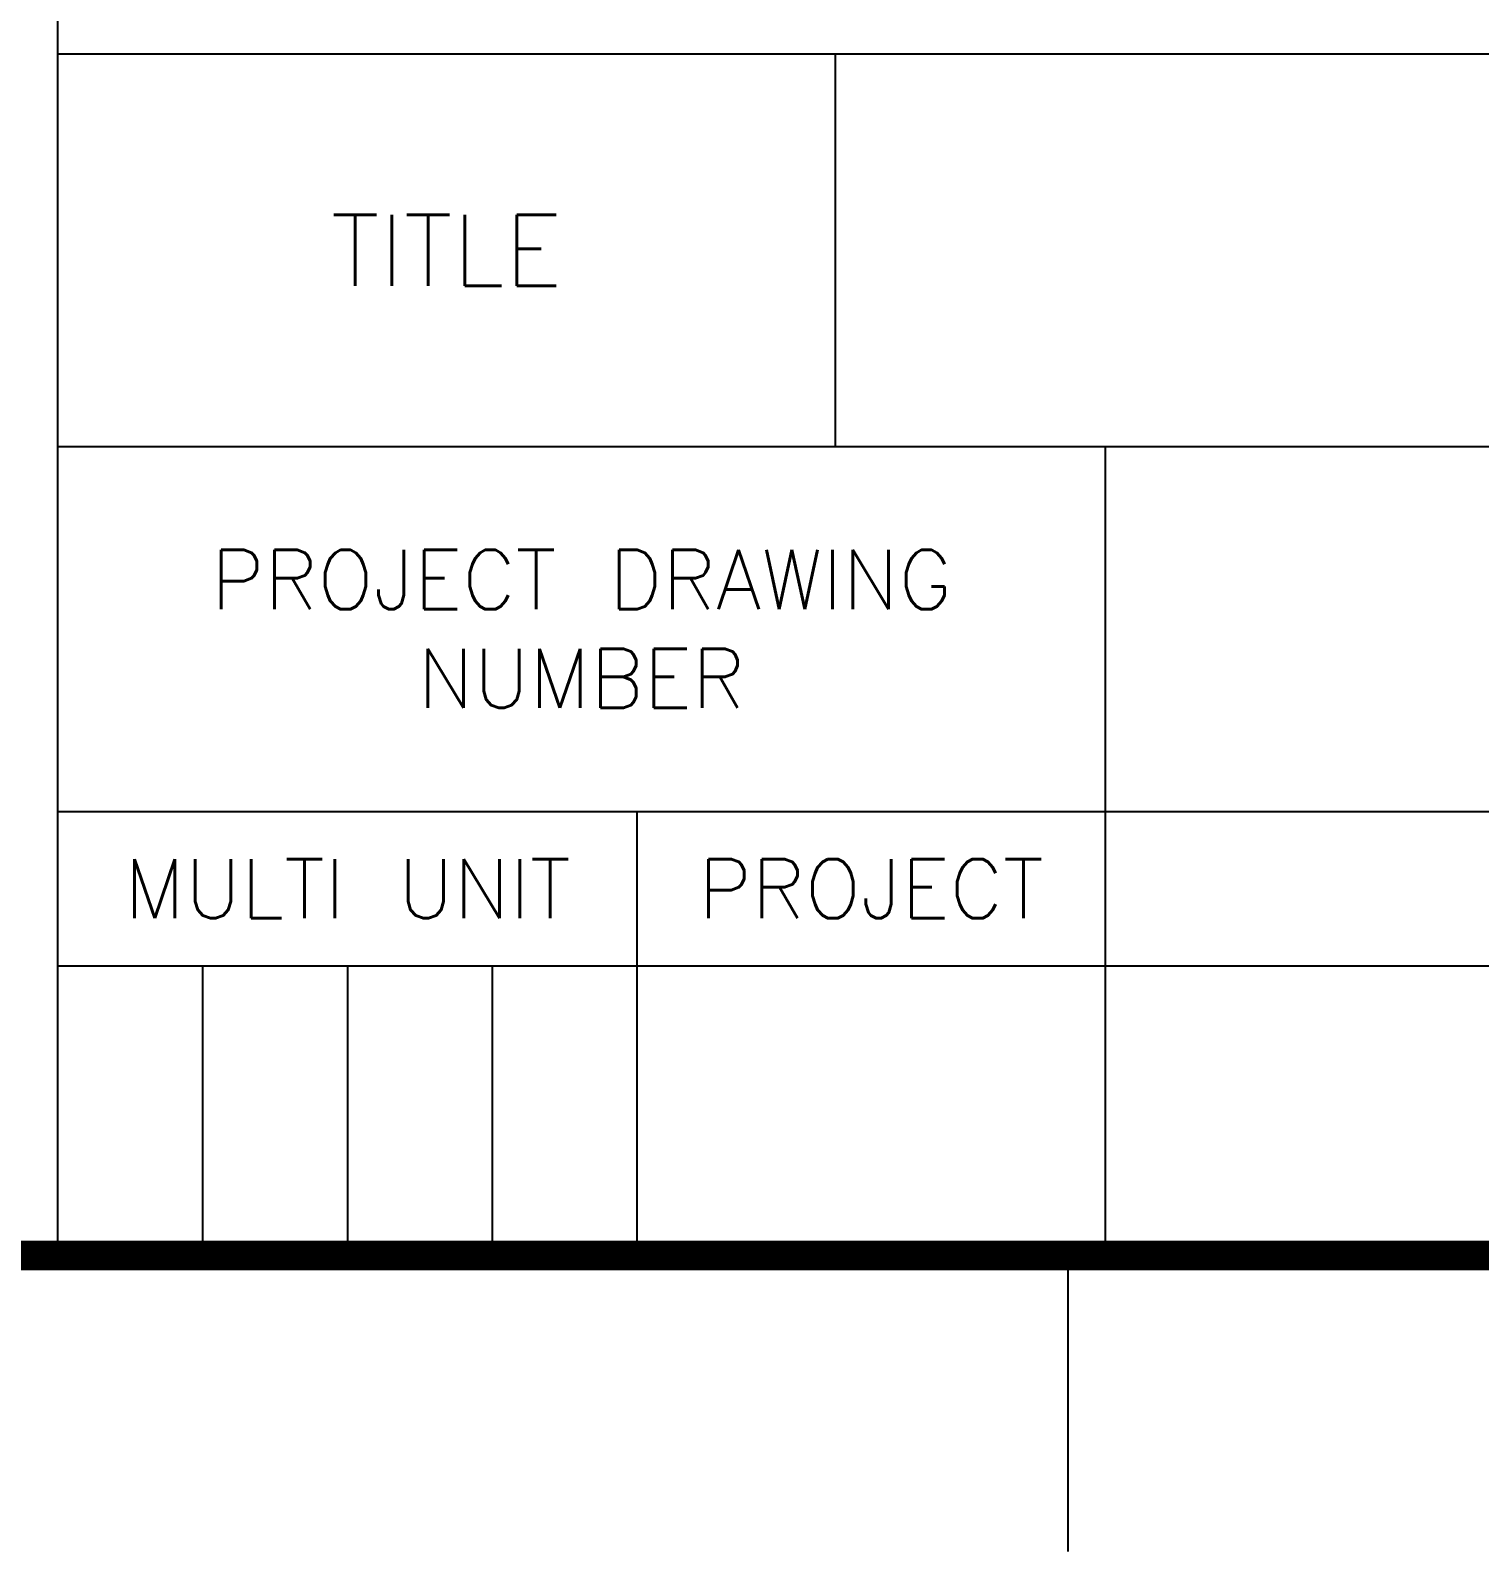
# Model space of a CAD drawing. Header units: millimetres. Extents: x 162 to 582, y 91 to 388.
# Drawn here: x 495.7 to 520.16, y 100.84 to 126.53 of the extents above; entities that cross this region are included whole.
import ezdxf

# ---------------------------------------------------------------- set-up
doc = ezdxf.new("R2010")
doc.units = ezdxf.units.MM
doc.layers.add('0_Title Block', color=7, linetype='Continuous')
doc.styles.get("Standard").update_dxf_attribs({"font": 'txt.shx', "bigfont": 'bigfont.shx'})

# ---------------------------------------------------------------- blocks, each defined once
blk = doc.blocks.new('GE&DAEWOO_TEMPLATE')
at = {"color": 0}
for p, q in [((334.332, 14.5), (334.332, 59.417)), ((398.5, 34.783), (334.332, 34.783)), ((347.452, 34.783), (347.452, 28.156)), ((334.332, 28.156), (398.5, 28.156)), ((352.004, 28.156), (352.004, 14.5)), ((334.332, 21.997), (398.5, 21.997)), ((344.105, 21.997), (344.105, 14.5)), ((334.332, 19.387), (344.105, 19.387)), ((336.775, 19.387), (336.775, 14.5)), ((339.218, 19.387), (339.218, 14.5)), ((341.662, 19.387), (341.662, 14.5)), ((344.105, 19.387), (398.5, 19.387)), ((398.5, 14.5), (334.332, 14.5)), ((351.375, 14.5), (351.375, 9.5))]:
    blk.add_line(p, q, dxfattribs=at)
at = {"color": 0, "ltscale": 10, "const_width": 0.5}
blk.add_lwpolyline([(21.5, 282.5), (398.5, 282.5), (398.5, 14.5), (21.5, 14.5)], close=True, dxfattribs=at)
at = {"color": 0, "attachment_point": 5}
for s, insert, char_height in [('TITLE', (340.892, 31.469), 1.2), ('PROJECT DRAWING\\PNUMBER', (343.168, 25.077), 1), ('MULTI UNIT', (339.218, 20.692), 1), ('PROJECT', (348.054, 20.692), 1)]:
    blk.add_mtext(s, dxfattribs=dict(at, insert=insert, char_height=char_height))

msp = doc.modelspace()

# ---------------------------------------------------------------- block references
at = {"layer": '0_Title Block'}
msp.add_blockref('GE&DAEWOO_TEMPLATE', (161.831, 91.344), dxfattribs=at)

doc.saveas('drawing.dxf')
